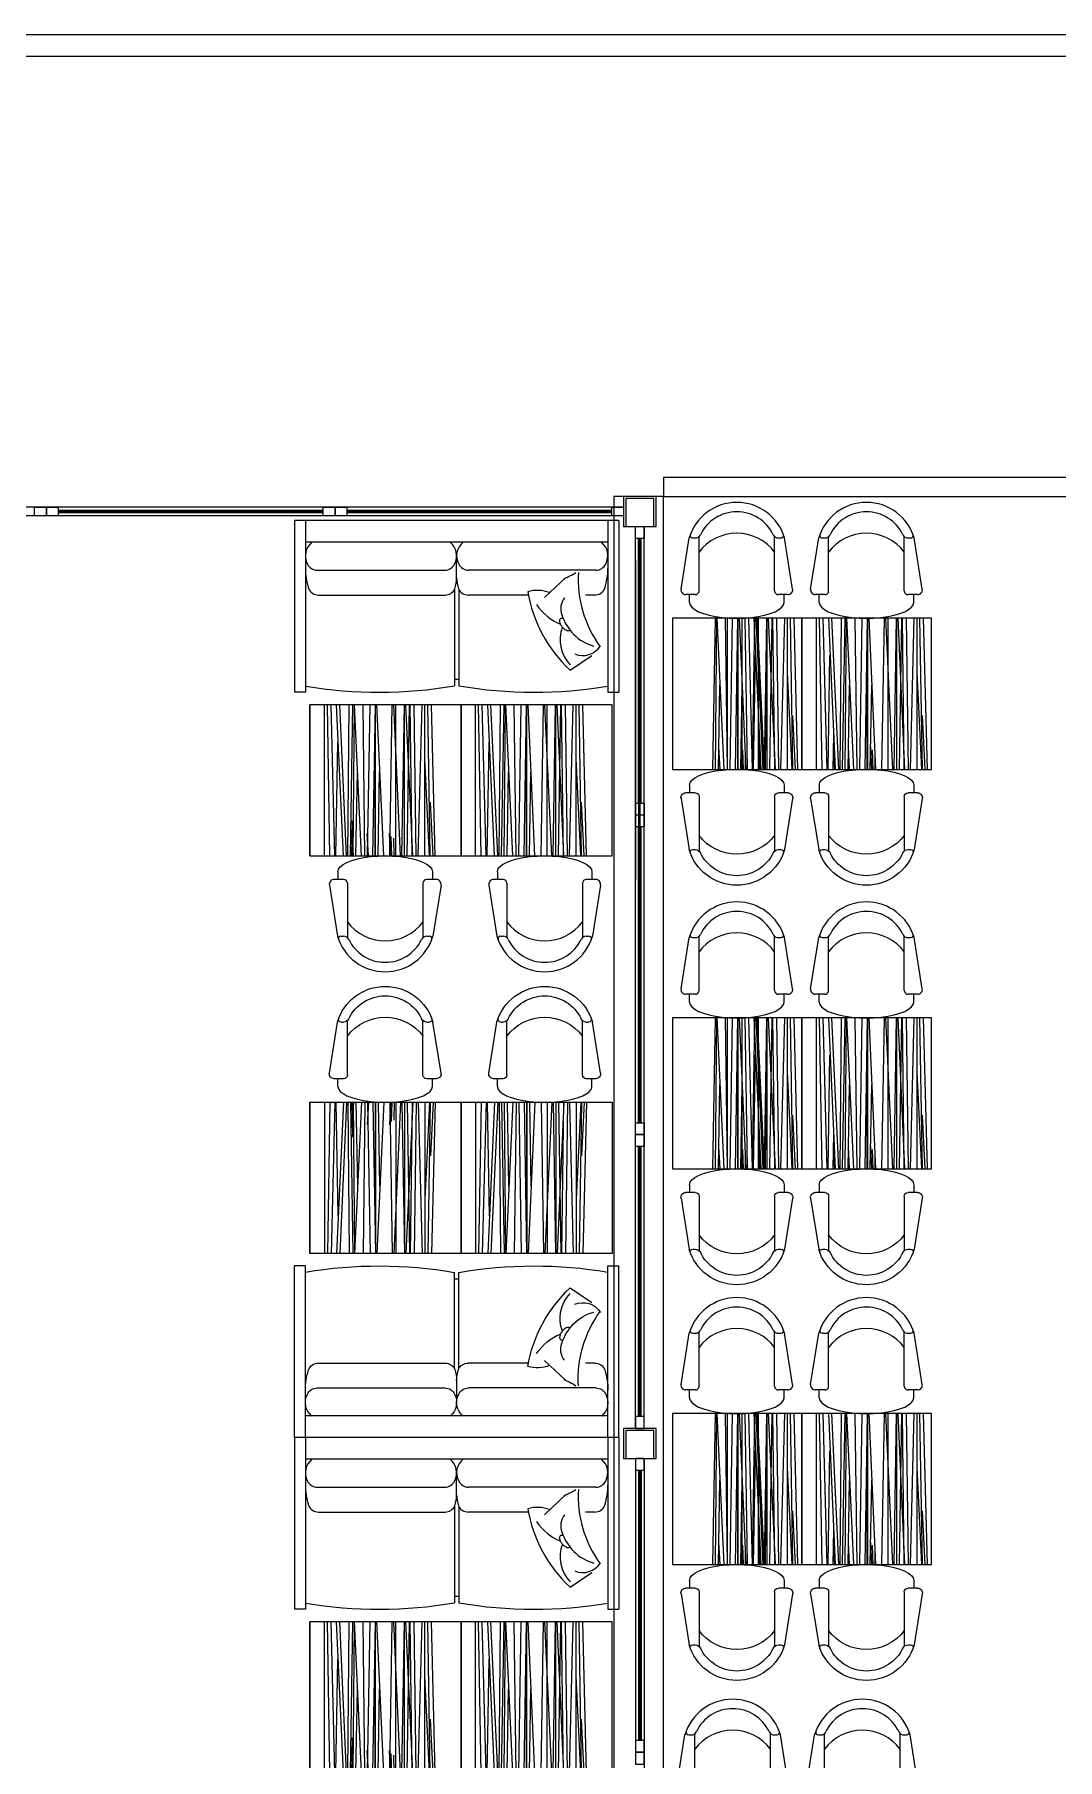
# Model space of a CAD drawing. Header units: millimetres. Extents: x 7703 to 16070, y -6855 to 95.
# Drawn here: x 14060 to 14534, y -4754 to -3955 of the extents above; entities that cross this region are included whole.
import ezdxf

# ---------------------------------------------------------------- set-up
doc = ezdxf.new("R2010")
doc.units = ezdxf.units.MM
doc.layers.add('AHŞAP İNCE', color=7, linetype='Continuous', lineweight=9, true_color=0x433223)
for name, color, linetype in [('Kıtc-014 Elk Tes İşaretler', 1, 'Continuous'), ('Kıtc-025 Antet', 7, 'Continuous'), ('S-HOLE', 136, 'Continuous')]:
    doc.layers.add(name, color=color, linetype=linetype)
doc.layers.add('TEFRIS', color=9, linetype='Continuous', lineweight=0)
doc.layers.add('TEFRIŞ', color=34, linetype='Continuous', lineweight=20)

# ---------------------------------------------------------------- blocks, each defined once
blk = doc.blocks.new('dh')
at = {"color": 251}
for p, q in [((687470.71, -112981.58), (687466.33, -112981.58)), ((687468.08, -112978.01), (687468.08, -112981.58)), ((687513.58, -112981.58), (687509.21, -112981.58)), ((687511.83, -112978.01), (687511.83, -112981.58)), ((687544.54, -112981.58), (687540.16, -112981.58)), ((687541.91, -112978.01), (687541.91, -112981.58)), ((687587.41, -112981.58), (687583.04, -112981.58)), ((687585.66, -112978.01), (687585.66, -112981.58)), ((687464.12, -112984.17), (687467.85, -113007.83)), ((687472.46, -112983.33), (687472.46, -113008.49)), ((687507.46, -112983.33), (687507.46, -113008.49)), ((687515.8, -112984.17), (687512.07, -113007.83)), ((687537.95, -112984.17), (687541.68, -113007.83)), ((687546.29, -112983.33), (687546.29, -113008.49)), ((687581.29, -112983.33), (687581.29, -113008.49)), ((687469.6, -113007.83), (687470.71, -113007.83)), ((687509.21, -113007.83), (687510.32, -113007.83)), ((687543.43, -113007.83), (687544.54, -113007.83)), ((687583.04, -113007.83), (687584.15, -113007.83))]:
    blk.add_line(p, q, dxfattribs=at)
blk.add_line((687589.63, -112984.17), (687585.9, -113007.83))
for points in [[(687468.08, -112978.01), (687468.35, -112976.86), (687469.15, -112975.73), (687470.47, -112974.66), (687472.26, -112973.68), (687474.49, -112972.8), (687477.1, -112972.05), (687480.03, -112971.44), (687483.2, -112971), (687486.54, -112970.73), (687489.96, -112970.64), (687493.38, -112970.73), (687496.72, -112971), (687499.89, -112971.44), (687502.82, -112972.05), (687505.43, -112972.8), (687507.66, -112973.68), (687509.45, -112974.66), (687510.76, -112975.73), (687511.56, -112976.86), (687511.83, -112978.01)], [(687541.91, -112978.01), (687542.18, -112976.86), (687542.98, -112975.73), (687544.3, -112974.66), (687546.09, -112973.68), (687548.32, -112972.8), (687550.93, -112972.05), (687553.86, -112971.44), (687557.03, -112971), (687560.37, -112970.73), (687563.79, -112970.64), (687567.21, -112970.73), (687570.55, -112971), (687573.72, -112971.44), (687576.65, -112972.05), (687579.26, -112972.8), (687581.49, -112973.68), (687583.28, -112974.66), (687584.59, -112975.73), (687585.39, -112976.86), (687585.66, -112978.01)]]:
    blk.add_lwpolyline(points, dxfattribs=at)
for centre, radius, start, end in [((687466.33, -112983.82), 2.24, 90, 188.95887), ((687470.71, -112983.33), 1.75, 0, 90), ((687509.21, -112983.33), 1.75, 90, 180), ((687513.58, -112983.82), 2.24, 351.04113, 90), ((687540.16, -112983.82), 2.24, 90, 188.95887), ((687544.54, -112983.33), 1.75, 0, 90), ((687583.04, -112983.33), 1.75, 90, 180), ((687489.96, -112988.14), 21.88, 216.8699, 323.1301), ((687563.79, -112988.14), 21.88, 216.8699, 323.1301), ((687489.96, -113001.26), 23.07, 196.53027, 343.46973), ((687469.6, -113009.08), 1.25, 90, 201.00184), ((687470.71, -113010.48), 2.65, 25.57811, 90), ((687489.96, -113001.26), 18.69, 205.57811, 334.42189), ((687509.21, -113010.48), 2.65, 90, 154.42189), ((687510.32, -113009.08), 1.25, 338.99816, 90), ((687563.79, -113001.26), 23.07, 196.53027, 343.46973), ((687543.43, -113009.08), 1.25, 90, 201.00184), ((687544.54, -113010.48), 2.65, 25.57811, 90), ((687563.79, -113001.26), 18.69, 205.57811, 334.42189), ((687583.04, -113010.48), 2.65, 90, 154.42189), ((687584.15, -113009.08), 1.25, 338.99816, 90)]:
    blk.add_arc(centre, radius, start, end, dxfattribs=at)
blk.add_arc((687587.41, -112983.82), 2.24, 351.04113, 90)
at = {"layer": 'AHŞAP İNCE'}
for p, q in [((687461.83, -112970.68), (687461.83, -112900.68)), ((687464.32, -112970.68), (687463.19, -112900.68)), ((687466.66, -112970.68), (687464.88, -112900.68)), ((687470.6, -112970.68), (687467.43, -112900.68)), ((687472.1, -112970.68), (687468.93, -112900.68)), ((687472.68, -112970.68), (687473.28, -112900.68)), ((687473.86, -112970.68), (687475.03, -112900.68)), ((687475.09, -112970.68), (687475.69, -112900.68)), ((687479, -112970.68), (687475.83, -112900.68)), ((687480.6, -112970.68), (687479.7, -112900.68)), ((687481.82, -112970.68), (687482.94, -112900.68)), ((687484.29, -112970.68), (687485.42, -112900.68)), ((687485.49, -112970.68), (687485.49, -112900.68)), ((687489.28, -112970.68), (687486.11, -112900.68)), ((687492.09, -112970.68), (687493.22, -112900.68)), ((687497.08, -112970.68), (687493.91, -112900.68)), ((687494.89, -112970.68), (687494.89, -112900.68)), ((687497.74, -112970.68), (687498.87, -112900.68)), ((687498.94, -112970.68), (687498.94, -112900.68)), ((687502.73, -112970.68), (687499.56, -112900.68)), ((687500.15, -112970.68), (687501.28, -112900.68)), ((687502.44, -112970.68), (687501.54, -112900.68)), ((687504.32, -112970.68), (687503.42, -112900.68)), ((687505.26, -112970.68), (687507.05, -112900.68)), ((687508.33, -112970.68), (687508.33, -112900.68)), ((687510.83, -112970.68), (687509.69, -112900.68)), ((687513.17, -112970.68), (687511.39, -112900.68)), ((687531.83, -112970.68), (687531.83, -112900.68)), ((687534.32, -112970.68), (687533.19, -112900.68)), ((687536.66, -112970.68), (687534.88, -112900.68)), ((687540.6, -112970.68), (687537.43, -112900.68)), ((687542.1, -112970.68), (687538.93, -112900.68)), ((687542.68, -112970.68), (687543.28, -112900.68)), ((687543.86, -112970.68), (687545.03, -112900.68)), ((687545.09, -112970.68), (687545.69, -112900.68)), ((687549, -112970.68), (687545.83, -112900.68)), ((687550.6, -112970.68), (687549.7, -112900.68)), ((687551.82, -112970.68), (687552.94, -112900.68)), ((687554.29, -112970.68), (687555.42, -112900.68)), ((687555.49, -112970.68), (687555.49, -112900.68)), ((687559.28, -112970.68), (687556.11, -112900.68)), ((687562.09, -112970.68), (687563.22, -112900.68)), ((687567.08, -112970.68), (687563.91, -112900.68)), ((687564.89, -112970.68), (687564.89, -112900.68)), ((687567.74, -112970.68), (687568.87, -112900.68)), ((687568.94, -112970.68), (687568.94, -112900.68)), ((687572.73, -112970.68), (687569.56, -112900.68)), ((687570.15, -112970.68), (687571.28, -112900.68)), ((687572.44, -112970.68), (687571.54, -112900.68)), ((687574.32, -112970.68), (687573.42, -112900.68)), ((687575.26, -112970.68), (687577.05, -112900.68)), ((687578.33, -112970.68), (687578.33, -112900.68)), ((687580.83, -112970.68), (687579.69, -112900.68)), ((687583.17, -112970.68), (687581.39, -112900.68)), ((687467.12, -112970.68), (687468.03, -112918.01)), ((687485.31, -112970.68), (687485.31, -112915.31)), ((687537.12, -112970.68), (687538.03, -112918.01)), ((687555.31, -112970.68), (687555.31, -112915.31)), ((687510.53, -112970.68), (687508.33, -112925.74)), ((687580.53, -112970.68), (687578.33, -112925.74)), ((687476.43, -112970.68), (687477.1, -112931.71)), ((687486.7, -112970.68), (687487.38, -112931.71)), ((687546.43, -112970.68), (687547.1, -112931.71)), ((687556.7, -112970.68), (687557.38, -112931.71)), ((687512.1, -112970.68), (687510.89, -112945.81)), ((687582.1, -112970.68), (687580.89, -112945.81)), ((687474.57, -112970.68), (687474.85, -112954.48)), ((687475.26, -112970.68), (687474.75, -112960.21)), ((687482.17, -112970.68), (687481.66, -112960.21)), ((687492.44, -112970.68), (687491.93, -112960.21)), ((687493, -112970.68), (687492.75, -112961.69)), ((687494.04, -112970.68), (687493.92, -112962.41))]:
    blk.add_line(p, q, dxfattribs=at)
at = {"layer": 'S-HOLE', "color": 45}
blk.add_line((687455.06, -112970.68), (687455.06, -112900.68), dxfattribs=at)
at = {"layer": 'TEFRIS', "color": 251}
for p, q in [((687598.04, -112815.37), (687448.04, -112815.37)), ((687448.04, -112815.37), (687448.04, -112894.87)), ((687453.04, -112815.37), (687453.04, -112825.37)), ((687593.04, -112815.37), (687593.04, -112825.37)), ((687598.04, -112815.37), (687598.04, -112894.87)), ((687593.04, -112825.37), (687453.04, -112825.37)), ((687453.04, -112825.37), (687453.04, -112894.87)), ((687593.04, -112825.37), (687593.04, -112876.5)), ((687458.54, -112838.35), (687517.53, -112838.35)), ((687523.04, -112841.71), (687523.04, -112831.1)), ((687587.53, -112838.35), (687528.54, -112838.35)), ((687563.73, -112851.06), (687573.56, -112841.76)), ((687459.15, -112849.87), (687517.65, -112849.87)), ((687522.04, -112847.28), (687522.04, -112891.87)), ((687524.04, -112847.28), (687524.04, -112891.87)), ((687556.22, -112849.87), (687528.42, -112849.87)), ((687586.93, -112849.87), (687582.69, -112849.87)), ((687575.54, -112884.67), (687585.69, -112877.86)), ((687593.04, -112876.5), (687593.04, -112894.87)), ((687522.04, -112888.87), (687524.04, -112888.87)), ((687453.04, -112894.87), (687448.04, -112894.87)), ((687593.04, -112894.87), (687598.04, -112894.87))]:
    blk.add_line(p, q, dxfattribs=at)
for points in [[(687571.86, -112864.54, -0.050626), (687571.12, -112863.35, -0.064466), (687570.76, -112862.3, -0.103979), (687570.77, -112861.27, -0.175914), (687571.1, -112860.75, -0.175914), (687571.69, -112860.56, -0.068381), (687572.36, -112860.68, -0.064466)], [(687575.48, -112866.1, -0.053245), (687575.34, -112866.23, -0.175914), (687574.75, -112866.42, -0.103979), (687573.76, -112866.17, -0.064466), (687572.83, -112865.56, -0.050626), (687571.86, -112864.54, -0.050626)]]:
    blk.add_lwpolyline(points, format="xyb", dxfattribs=at)
for centre, radius, start, end in [((687461.09, -112831.63), 8.05, 128.89706, 208.58885), ((687514.98, -112831.63), 8.05, 331.41115, 51.10294), ((687531.09, -112831.63), 8.05, 128.89706, 208.58885), ((687584.98, -112831.63), 8.05, 331.41115, 51.10294), ((687483.32, -112837.42), 30.29, 179.87316, 197.79434), ((687458.54, -112833.35), 5, 205.32353, 270), ((687517.53, -112833.35), 5, 270, 334.67647), ((687528.54, -112833.35), 5, 205.32353, 270), ((687587.53, -112833.35), 5, 270, 334.67647), ((687562.75, -112837.42), 30.29, 342.20566, 0.12684), ((687505.86, -112841.62), 17.18, 341.74355, 359.729), ((687540.22, -112841.62), 17.18, 180.271, 198.25645), ((687563.03, -112816.03), 27.9, 290.06325, 303.05891), ((687632.77, -112842.41), 53.46, 176.70496, 215.90238), ((687459.15, -112844.87), 5, 201.15442, 270), ((687517.65, -112844.87), 5, 270, 334.70875), ((687528.42, -112844.87), 5, 205.29125, 270), ((687560.31, -112863.93), 16.24, 69.31171, 105.68655), ((687620.56, -112836.92), 65.63, 189.97187, 226.68989), ((687579.93, -112841.2), 23.82, 213.30534, 248.2808), ((687579.34, -112856.12), 8.11, 142.62101, 201.15008), ((687586.93, -112844.87), 5, 270, 338.84558), ((687592.53, -112852.66), 21.71, 197.10509, 254.01361), ((687587.89, -112870.44), 16.94, 160.08559, 223.45749), ((687581.45, -112868.27), 9.59, 246.8641, 328.07783), ((687487.04, -112689.2), 205.67, 260.48441, 279.79818), ((687559.04, -112689.2), 205.67, 260.20182, 279.51559)]:
    blk.add_arc(centre, radius, start, end, dxfattribs=at)
at = {"layer": 'TEFRIŞ', "ltscale": 25}
for points in [[(687455.06, -112900.68), (687455.06, -112970.68), (687525.06, -112970.68), (687525.06, -112900.68)], [(687525.06, -112900.68), (687525.06, -112970.68), (687595.06, -112970.68), (687595.06, -112900.68)]]:
    blk.add_lwpolyline(points, close=True, dxfattribs=at)
blk = doc.blocks.new('DFJK')
at = {"color": 22}
for p, q in [((916.55, 2852.5), (920.28, 2876.16)), ((922.03, 2876.16), (923.14, 2876.16)), ((924.89, 2851.66), (924.89, 2876.82)), ((959.89, 2851.66), (959.89, 2876.82)), ((961.64, 2876.16), (962.75, 2876.16)), ((968.23, 2852.5), (964.5, 2876.16)), ((923.14, 2849.91), (918.77, 2849.91)), ((920.52, 2846.34), (920.52, 2849.91)), ((966.02, 2849.91), (961.64, 2849.91)), ((964.27, 2846.34), (964.27, 2849.91))]:
    blk.add_line(p, q, dxfattribs=at)
blk.add_lwpolyline([(920.52, 2846.34), (920.79, 2845.19), (921.59, 2844.06), (922.9, 2843), (924.7, 2842.01), (926.93, 2841.13), (929.54, 2840.38), (932.46, 2839.77), (935.63, 2839.33), (938.97, 2839.06), (942.39, 2838.97), (945.82, 2839.06), (949.15, 2839.33), (952.32, 2839.77), (955.25, 2840.38), (957.86, 2841.13), (960.09, 2842.01), (961.88, 2843), (963.2, 2844.06), (964, 2845.19), (964.27, 2846.34)], dxfattribs=at)
for centre, radius, start, end in [((942.39, 2869.6), 23.07, 16.53027, 163.46973), ((942.39, 2869.6), 18.69, 25.57811, 154.42189), ((922.03, 2877.41), 1.25, 158.99816, 270), ((923.14, 2878.81), 2.65, 270, 334.42189), ((942.39, 2856.47), 21.88, 36.8699, 143.1301), ((961.64, 2878.81), 2.65, 205.57811, 270), ((962.75, 2877.41), 1.25, 270, 21.00184), ((918.77, 2852.15), 2.24, 171.04113, 270), ((966.02, 2852.15), 2.24, 270, 8.95887), ((923.14, 2851.66), 1.75, 270, 0), ((961.64, 2851.66), 1.75, 180, 270)]:
    blk.add_arc(centre, radius, start, end, dxfattribs=at)

msp = doc.modelspace()

# ---------------------------------------------------------------- linework, layer by layer
for p, q in [((14065.92, -4173.62), (13932.36, -4173.62)), ((14065.92, -4177.62), (13932.36, -4177.62)), ((14199.52, -4173.62), (14065.97, -4173.62)), ((14199.52, -4177.62), (14065.97, -4177.62)), ((14333.12, -4173.62), (14199.57, -4173.62)), ((14333.12, -4177.62), (14199.57, -4177.62)), ((14338.67, -4316.15), (14338.67, -4182.59)), ((14342.67, -4316.15), (14342.67, -4182.59)), ((14338.67, -4198.28), (14338.67, -4346.28)), ((14338.67, -4464.15), (14338.67, -4316.15)), ((14342.67, -4464.15), (14342.67, -4316.15)), ((14338.67, -4600.23), (14338.67, -4464.2)), ((14342.67, -4600.23), (14342.67, -4464.2)), ((14338.67, -4614.18), (14338.67, -4750.22)), ((14342.67, -4614.18), (14342.67, -4750.22)), ((14342.67, -4750.26), (14342.67, -4898.27))]:
    msp.add_line(p, q)
at = {"color": 4}
for p, q in [((14194.04, -4175.62), (14071.45, -4175.62)), ((14194.04, -4176.23), (14071.45, -4176.23)), ((14194.05, -4175.06), (14071.47, -4175.06)), ((14327.64, -4175.62), (14205.05, -4175.62)), ((14327.64, -4176.23), (14205.05, -4176.23)), ((14327.66, -4175.06), (14205.07, -4175.06)), ((14340.06, -4310.66), (14340.06, -4188.08)), ((14340.67, -4310.66), (14340.67, -4188.08)), ((14341.23, -4310.68), (14341.23, -4188.09)), ((14340.06, -4203.76), (14340.06, -4340.8)), ((14340.67, -4203.76), (14340.67, -4340.8)), ((14340.06, -4458.67), (14340.06, -4321.63)), ((14340.67, -4458.67), (14340.67, -4321.63)), ((14341.23, -4458.68), (14341.23, -4321.65)), ((14340.06, -4594.75), (14340.06, -4469.68)), ((14340.67, -4594.75), (14340.67, -4469.68)), ((14341.23, -4594.76), (14341.23, -4469.7)), ((14340.06, -4619.67), (14340.06, -4744.73)), ((14340.67, -4619.67), (14340.67, -4744.73)), ((14341.23, -4619.65), (14341.23, -4744.72))]:
    msp.add_line(p, q, dxfattribs=at)
at = {"color": 251, "linetype": 'ByBlock'}
msp.add_lwpolyline([(14328.67, -5499.18), (14351.67, -5499.18), (14351.67, -4168.64), (14328.67, -4168.64)], close=True, dxfattribs=at)
at = {"color": 0}
for points in [[(14333.17, -4168.64), (14333.17, -4182.59), (14348.17, -4182.59), (14348.17, -4168.64)], [(14334.17, -4169.64), (14334.17, -4182.59), (14347.17, -4182.59), (14347.17, -4169.64)], [(14333.17, -4600.23), (14333.17, -4614.18), (14348.17, -4614.18), (14348.17, -4600.23)], [(14334.17, -4601.23), (14334.17, -4614.18), (14347.17, -4614.18), (14347.17, -4601.23)]]:
    msp.add_lwpolyline(points, close=True, dxfattribs=at)
for points in [[(14065.97, -4177.62), (14060.48, -4177.62), (14060.48, -4173.62), (14065.97, -4173.62)], [(14065.97, -4177.62), (14060.48, -4177.62), (14060.48, -4173.62), (14065.97, -4173.62)], [(14071.45, -4177.62), (14065.97, -4177.62), (14065.97, -4173.62), (14071.45, -4173.62)], [(14199.57, -4177.62), (14194.08, -4177.62), (14194.08, -4173.62), (14199.57, -4173.62)], [(14199.57, -4177.62), (14194.08, -4177.62), (14194.08, -4173.62), (14199.57, -4173.62)], [(14205.05, -4177.62), (14199.57, -4177.62), (14199.57, -4173.62), (14205.05, -4173.62)], [(14333.17, -4177.62), (14327.68, -4177.62), (14327.68, -4173.62), (14333.17, -4173.62)], [(14333.17, -4177.62), (14327.68, -4177.62), (14327.68, -4173.62), (14333.17, -4173.62)], [(14338.67, -4188.08), (14338.67, -4182.59), (14342.67, -4182.59), (14342.67, -4188.08)], [(14338.67, -4316.19), (14338.67, -4310.71), (14342.67, -4310.71), (14342.67, -4316.19)], [(14338.67, -4316.19), (14338.67, -4310.71), (14342.67, -4310.71), (14342.67, -4316.19)], [(14338.67, -4321.63), (14338.67, -4316.15), (14342.67, -4316.15), (14342.67, -4321.63)], [(14338.67, -4464.2), (14338.67, -4458.71), (14342.67, -4458.71), (14342.67, -4464.2)], [(14338.67, -4464.2), (14338.67, -4458.71), (14342.67, -4458.71), (14342.67, -4464.2)], [(14338.67, -4469.68), (14338.67, -4464.2), (14342.67, -4464.2), (14342.67, -4469.68)], [(14338.67, -4594.75), (14338.67, -4600.23), (14342.67, -4600.23), (14342.67, -4594.75)], [(14338.67, -4614.14), (14338.67, -4619.62), (14342.67, -4619.62), (14342.67, -4614.14)], [(14338.67, -4614.14), (14338.67, -4619.62), (14342.67, -4619.62), (14342.67, -4614.14)], [(14338.67, -4744.73), (14338.67, -4750.22), (14342.67, -4750.22), (14342.67, -4744.73)], [(14338.67, -4750.22), (14338.67, -4755.7), (14342.67, -4755.7), (14342.67, -4750.22)], [(14338.67, -4750.22), (14338.67, -4755.7), (14342.67, -4755.7), (14342.67, -4750.22)]]:
    msp.add_lwpolyline(points, close=True)
at = {"layer": 'AHŞAP İNCE'}
for p, q in [((14374.52, -4295.01), (14375.69, -4225.01)), ((14375.75, -4295.01), (14376.36, -4225.01)), ((14379.67, -4295.01), (14376.5, -4225.01)), ((14381.26, -4295.01), (14380.36, -4225.01)), ((14382.48, -4295.01), (14383.61, -4225.01)), ((14384.96, -4295.01), (14386.08, -4225.01)), ((14386.16, -4295.01), (14386.16, -4225.01)), ((14389.94, -4295.01), (14386.77, -4225.01)), ((14388.05, -4295.01), (14388.05, -4225.01)), ((14390.55, -4295.01), (14389.41, -4225.01)), ((14392.88, -4295.01), (14391.11, -4225.01)), ((14392.75, -4295.01), (14393.88, -4225.01)), ((14396.82, -4295.01), (14393.65, -4225.01)), ((14397.74, -4295.01), (14394.57, -4225.01)), ((14398.32, -4295.01), (14395.15, -4225.01)), ((14395.55, -4295.01), (14395.55, -4225.01)), ((14398.4, -4295.01), (14399.53, -4225.01)), ((14398.9, -4295.01), (14399.51, -4225.01)), ((14399.61, -4295.01), (14399.61, -4225.01)), ((14403.39, -4295.01), (14400.22, -4225.01)), ((14400.81, -4295.01), (14401.94, -4225.01)), ((14403.1, -4295.01), (14402.2, -4225.01)), ((14404.98, -4295.01), (14404.08, -4225.01)), ((14405.92, -4295.01), (14407.72, -4225.01)), ((14409, -4295.01), (14409, -4225.01)), ((14411.49, -4295.01), (14410.35, -4225.01)), ((14413.83, -4295.01), (14412.05, -4225.01)), ((14422.49, -4295.01), (14422.49, -4225.01)), ((14424.99, -4295.01), (14423.85, -4225.01)), ((14427.33, -4295.01), (14425.55, -4225.01)), ((14431.26, -4295.01), (14428.09, -4225.01)), ((14432.76, -4295.01), (14429.59, -4225.01)), ((14433.34, -4295.01), (14433.95, -4225.01)), ((14434.52, -4295.01), (14435.69, -4225.01)), ((14435.75, -4295.01), (14436.36, -4225.01)), ((14439.67, -4295.01), (14436.5, -4225.01)), ((14441.26, -4295.01), (14440.36, -4225.01)), ((14442.48, -4295.01), (14443.61, -4225.01)), ((14444.96, -4295.01), (14446.08, -4225.01)), ((14446.16, -4295.01), (14446.16, -4225.01)), ((14449.94, -4295.01), (14446.77, -4225.01)), ((14452.75, -4295.01), (14453.88, -4225.01)), ((14457.74, -4295.01), (14454.57, -4225.01)), ((14455.55, -4295.01), (14455.55, -4225.01)), ((14458.4, -4295.01), (14459.53, -4225.01)), ((14459.61, -4295.01), (14459.61, -4225.01)), ((14463.39, -4295.01), (14460.22, -4225.01)), ((14460.81, -4295.01), (14461.94, -4225.01)), ((14463.1, -4295.01), (14462.2, -4225.01)), ((14464.98, -4295.01), (14464.08, -4225.01)), ((14465.92, -4295.01), (14467.72, -4225.01)), ((14469, -4295.01), (14469, -4225.01)), ((14471.49, -4295.01), (14470.35, -4225.01)), ((14473.83, -4295.01), (14472.05, -4225.01)), ((14385.97, -4295.01), (14385.97, -4239.63)), ((14445.97, -4295.01), (14445.97, -4239.63)), ((14393.34, -4295.01), (14394.25, -4242.34)), ((14411.19, -4295.01), (14409, -4250.06)), ((14427.78, -4295.01), (14428.69, -4242.34)), ((14471.19, -4295.01), (14469, -4250.06)), ((14377.09, -4295.01), (14377.77, -4256.04)), ((14387.36, -4295.01), (14388.04, -4256.04)), ((14437.09, -4295.01), (14437.77, -4256.04)), ((14447.36, -4295.01), (14448.04, -4256.04)), ((14412.76, -4295.01), (14411.55, -4270.14)), ((14472.76, -4295.01), (14471.55, -4270.14)), ((14395.75, -4295.01), (14396.03, -4278.81)), ((14430.19, -4295.01), (14430.47, -4278.81)), ((14377.78, -4295.01), (14377.27, -4284.54)), ((14388.06, -4295.01), (14387.55, -4284.54)), ((14388.62, -4295.01), (14388.37, -4286.01)), ((14389.65, -4295.01), (14389.54, -4286.73)), ((14396.44, -4295.01), (14395.93, -4284.54)), ((14430.88, -4295.01), (14430.37, -4284.54)), ((14437.78, -4295.01), (14437.27, -4284.54)), ((14448.06, -4295.01), (14447.55, -4284.54)), ((14448.62, -4295.01), (14448.37, -4286.01)), ((14449.65, -4295.01), (14449.54, -4286.73)), ((14374.52, -4480.09), (14375.69, -4410.09)), ((14375.75, -4480.09), (14376.36, -4410.09)), ((14379.67, -4480.09), (14376.5, -4410.09)), ((14381.26, -4480.09), (14380.36, -4410.09)), ((14382.48, -4480.09), (14383.61, -4410.09)), ((14384.96, -4480.09), (14386.08, -4410.09)), ((14386.16, -4480.09), (14386.16, -4410.09)), ((14389.94, -4480.09), (14386.77, -4410.09)), ((14388.05, -4480.09), (14388.05, -4410.09)), ((14390.55, -4480.09), (14389.41, -4410.09)), ((14392.88, -4480.09), (14391.11, -4410.09)), ((14392.75, -4480.09), (14393.88, -4410.09)), ((14396.82, -4480.09), (14393.65, -4410.09)), ((14397.74, -4480.09), (14394.57, -4410.09)), ((14398.32, -4480.09), (14395.15, -4410.09)), ((14395.55, -4480.09), (14395.55, -4410.09)), ((14398.4, -4480.09), (14399.53, -4410.09)), ((14398.9, -4480.09), (14399.51, -4410.09)), ((14399.61, -4480.09), (14399.61, -4410.09)), ((14403.39, -4480.09), (14400.22, -4410.09)), ((14400.81, -4480.09), (14401.94, -4410.09)), ((14403.1, -4480.09), (14402.2, -4410.09)), ((14404.98, -4480.09), (14404.08, -4410.09)), ((14405.92, -4480.09), (14407.72, -4410.09)), ((14409, -4480.09), (14409, -4410.09)), ((14411.49, -4480.09), (14410.35, -4410.09)), ((14413.83, -4480.09), (14412.05, -4410.09)), ((14422.49, -4480.09), (14422.49, -4410.09)), ((14424.99, -4480.09), (14423.85, -4410.09)), ((14427.33, -4480.09), (14425.55, -4410.09)), ((14431.26, -4480.09), (14428.09, -4410.09)), ((14432.76, -4480.09), (14429.59, -4410.09)), ((14433.34, -4480.09), (14433.95, -4410.09)), ((14434.52, -4480.09), (14435.69, -4410.09)), ((14435.75, -4480.09), (14436.36, -4410.09)), ((14439.67, -4480.09), (14436.5, -4410.09)), ((14441.26, -4480.09), (14440.36, -4410.09)), ((14442.48, -4480.09), (14443.61, -4410.09)), ((14444.96, -4480.09), (14446.08, -4410.09)), ((14446.16, -4480.09), (14446.16, -4410.09)), ((14449.94, -4480.09), (14446.77, -4410.09)), ((14452.75, -4480.09), (14453.88, -4410.09)), ((14457.74, -4480.09), (14454.57, -4410.09)), ((14455.55, -4480.09), (14455.55, -4410.09)), ((14458.4, -4480.09), (14459.53, -4410.09)), ((14459.61, -4480.09), (14459.61, -4410.09)), ((14463.39, -4480.09), (14460.22, -4410.09)), ((14460.81, -4480.09), (14461.94, -4410.09)), ((14463.1, -4480.09), (14462.2, -4410.09)), ((14464.98, -4480.09), (14464.08, -4410.09)), ((14465.92, -4480.09), (14467.72, -4410.09)), ((14469, -4480.09), (14469, -4410.09)), ((14471.49, -4480.09), (14470.35, -4410.09)), ((14473.83, -4480.09), (14472.05, -4410.09)), ((14385.97, -4480.09), (14385.97, -4424.71)), ((14445.97, -4480.09), (14445.97, -4424.71)), ((14393.34, -4480.09), (14394.25, -4427.42)), ((14427.78, -4480.09), (14428.69, -4427.42)), ((14377.09, -4480.09), (14377.77, -4441.12)), ((14387.36, -4480.09), (14388.04, -4441.12)), ((14411.19, -4480.09), (14409, -4435.14)), ((14437.09, -4480.09), (14437.77, -4441.12)), ((14447.36, -4480.09), (14448.04, -4441.12)), ((14471.19, -4480.09), (14469, -4435.14)), ((14412.76, -4480.09), (14411.55, -4455.22)), ((14472.76, -4480.09), (14471.55, -4455.22)), ((14395.75, -4480.09), (14396.03, -4463.89)), ((14430.19, -4480.09), (14430.47, -4463.89)), ((14377.78, -4480.09), (14377.27, -4469.62)), ((14388.06, -4480.09), (14387.55, -4469.62)), ((14388.62, -4480.09), (14388.37, -4471.1)), ((14389.65, -4480.09), (14389.54, -4471.81)), ((14396.44, -4480.09), (14395.93, -4469.62)), ((14430.88, -4480.09), (14430.37, -4469.62)), ((14437.78, -4480.09), (14437.27, -4469.62)), ((14448.06, -4480.09), (14447.55, -4469.62)), ((14448.62, -4480.09), (14448.37, -4471.1)), ((14449.65, -4480.09), (14449.54, -4471.81)), ((14374.52, -4663.34), (14375.69, -4593.34)), ((14375.75, -4663.34), (14376.36, -4593.34)), ((14379.67, -4663.34), (14376.5, -4593.34)), ((14381.26, -4663.34), (14380.36, -4593.34)), ((14382.48, -4663.34), (14383.61, -4593.34)), ((14384.96, -4663.34), (14386.08, -4593.34)), ((14386.16, -4663.34), (14386.16, -4593.34)), ((14389.94, -4663.34), (14386.77, -4593.34)), ((14388.05, -4663.34), (14388.05, -4593.34)), ((14390.55, -4663.34), (14389.41, -4593.34)), ((14392.88, -4663.34), (14391.11, -4593.34)), ((14392.75, -4663.34), (14393.88, -4593.34)), ((14396.82, -4663.34), (14393.65, -4593.34)), ((14397.74, -4663.34), (14394.57, -4593.34)), ((14398.32, -4663.34), (14395.15, -4593.34)), ((14395.55, -4663.34), (14395.55, -4593.34)), ((14398.4, -4663.34), (14399.53, -4593.34)), ((14398.9, -4663.34), (14399.51, -4593.34)), ((14399.61, -4663.34), (14399.61, -4593.34)), ((14403.39, -4663.34), (14400.22, -4593.34)), ((14400.81, -4663.34), (14401.94, -4593.34)), ((14403.1, -4663.34), (14402.2, -4593.34)), ((14404.98, -4663.34), (14404.08, -4593.34)), ((14405.92, -4663.34), (14407.72, -4593.34)), ((14409, -4663.34), (14409, -4593.34)), ((14411.49, -4663.34), (14410.35, -4593.34)), ((14413.83, -4663.34), (14412.05, -4593.34)), ((14422.49, -4663.34), (14422.49, -4593.34)), ((14424.99, -4663.34), (14423.85, -4593.34)), ((14427.33, -4663.34), (14425.55, -4593.34)), ((14431.26, -4663.34), (14428.09, -4593.34)), ((14432.76, -4663.34), (14429.59, -4593.34)), ((14433.34, -4663.34), (14433.95, -4593.34)), ((14434.52, -4663.34), (14435.69, -4593.34)), ((14435.75, -4663.34), (14436.36, -4593.34)), ((14439.67, -4663.34), (14436.5, -4593.34)), ((14441.26, -4663.34), (14440.36, -4593.34)), ((14442.48, -4663.34), (14443.61, -4593.34)), ((14444.96, -4663.34), (14446.08, -4593.34)), ((14446.16, -4663.34), (14446.16, -4593.34)), ((14449.94, -4663.34), (14446.77, -4593.34)), ((14452.75, -4663.34), (14453.88, -4593.34)), ((14457.74, -4663.34), (14454.57, -4593.34)), ((14455.55, -4663.34), (14455.55, -4593.34)), ((14458.4, -4663.34), (14459.53, -4593.34)), ((14459.61, -4663.34), (14459.61, -4593.34)), ((14463.39, -4663.34), (14460.22, -4593.34)), ((14460.81, -4663.34), (14461.94, -4593.34)), ((14463.1, -4663.34), (14462.2, -4593.34)), ((14464.98, -4663.34), (14464.08, -4593.34)), ((14465.92, -4663.34), (14467.72, -4593.34)), ((14469, -4663.34), (14469, -4593.34)), ((14471.49, -4663.34), (14470.35, -4593.34)), ((14473.83, -4663.34), (14472.05, -4593.34)), ((14385.97, -4663.34), (14385.97, -4607.96)), ((14445.97, -4663.34), (14445.97, -4607.96)), ((14393.34, -4663.34), (14394.25, -4610.67)), ((14427.78, -4663.34), (14428.69, -4610.67)), ((14377.09, -4663.34), (14377.77, -4624.37)), ((14387.36, -4663.34), (14388.04, -4624.37)), ((14411.19, -4663.34), (14409, -4618.4)), ((14437.09, -4663.34), (14437.77, -4624.37)), ((14447.36, -4663.34), (14448.04, -4624.37)), ((14471.19, -4663.34), (14469, -4618.4)), ((14412.76, -4663.34), (14411.55, -4638.47)), ((14472.76, -4663.34), (14471.55, -4638.47)), ((14395.75, -4663.34), (14396.03, -4647.14)), ((14430.19, -4663.34), (14430.47, -4647.14)), ((14377.78, -4663.34), (14377.27, -4652.87)), ((14388.06, -4663.34), (14387.55, -4652.87)), ((14388.62, -4663.34), (14388.37, -4654.35)), ((14389.65, -4663.34), (14389.54, -4655.06)), ((14396.44, -4663.34), (14395.93, -4652.87)), ((14430.88, -4663.34), (14430.37, -4652.87)), ((14437.78, -4663.34), (14437.27, -4652.87)), ((14448.06, -4663.34), (14447.55, -4652.87)), ((14448.62, -4663.34), (14448.37, -4654.35)), ((14449.65, -4663.34), (14449.54, -4655.06))]:
    msp.add_line(p, q, dxfattribs=at)
at = {"layer": 'Kıtc-014 Elk Tes İşaretler', "lineweight": 20, "ltscale": 0.29}
msp.add_lwpolyline([(14351.67, -4168.64), (14913.67, -4168.64), (14913.67, -4159.89), (14351.67, -4159.89)], close=True, dxfattribs=at)
at = {"layer": 'Kıtc-025 Antet'}
for points in [[(16069.97, -3954.68), (16069.97, -6855.18), (12039.03, -6855.18), (12039.03, -3954.68)], [(16059.97, -3964.68), (16059.97, -6845.18), (12049.03, -6845.18), (12049.03, -3964.68)]]:
    msp.add_lwpolyline(points, close=True, dxfattribs=at)
at = {"layer": 'S-HOLE', "color": 45}
for p, q in [((14381.28, -4295.01), (14381.28, -4225.01)), ((14415.72, -4295.01), (14415.72, -4225.01)), ((14381.28, -4480.09), (14381.28, -4410.09)), ((14415.72, -4480.09), (14415.72, -4410.09)), ((14381.28, -4663.34), (14381.28, -4593.34)), ((14415.72, -4663.34), (14415.72, -4593.34))]:
    msp.add_line(p, q, dxfattribs=at)
at = {"layer": 'TEFRIŞ', "ltscale": 25}
for points in [[(14355.72, -4225.01), (14355.72, -4295.01), (14415.72, -4295.01), (14415.72, -4225.01)], [(14415.72, -4225.01), (14415.72, -4295.01), (14475.72, -4295.01), (14475.72, -4225.01)], [(14355.72, -4410.09), (14355.72, -4480.09), (14415.72, -4480.09), (14415.72, -4410.09)], [(14415.72, -4410.09), (14415.72, -4480.09), (14475.72, -4480.09), (14475.72, -4410.09)], [(14355.72, -4593.34), (14355.72, -4663.34), (14415.72, -4663.34), (14415.72, -4593.34)], [(14415.72, -4593.34), (14415.72, -4663.34), (14475.72, -4663.34), (14475.72, -4593.34)]]:
    msp.add_lwpolyline(points, close=True, dxfattribs=at)

# ---------------------------------------------------------------- block references
for p in [(13443.18, -7064.02), (13503.18, -7064.02), (13443.18, -7249.11), (13503.18, -7249.11), (13443.18, -7432.36), (13503.18, -7432.36), (13441.29, -7618.36), (13501.29, -7618.36)]:
    msp.add_blockref('DFJK', p)
at = {"xscale": -1, "rotation": 180}
for p in [(13443.18, -1455.99), (13503.18, -1455.99), (13443.18, -1641.07), (13503.18, -1641.07), (13443.18, -1824.32), (13503.18, -1824.32)]:
    msp.add_blockref('DFJK', p, dxfattribs=at)
at = {"layer": 'Kıtc-014 Elk Tes İşaretler', "lineweight": 20}
for p in [(-673267.17, 108635.56), (-673267.17, 108210.86)]:
    msp.add_blockref('dh', p, dxfattribs=at)
at = {"layer": 'Kıtc-014 Elk Tes İşaretler', "lineweight": 20, "xscale": -1, "rotation": 180}
msp.add_blockref('dh', (-673267.17, -117419.87), dxfattribs=at)

doc.saveas('drawing.dxf')
